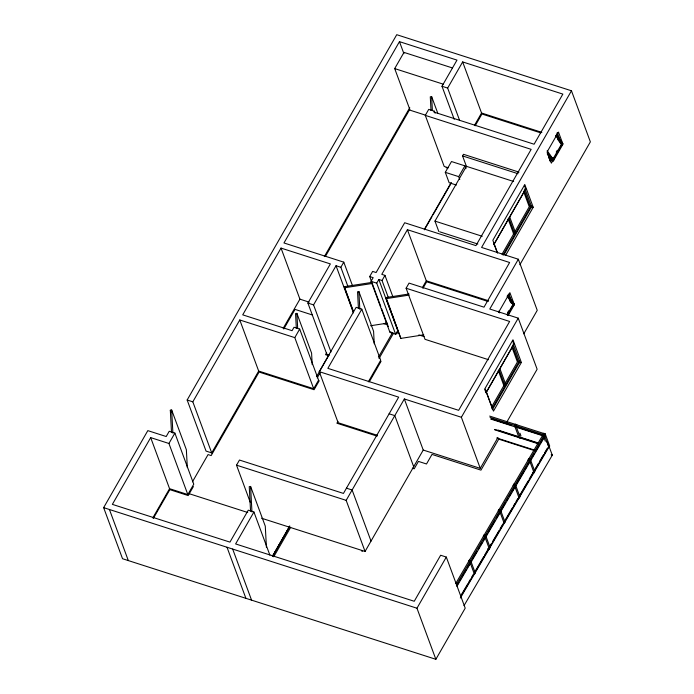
<?xml version="1.0" encoding="UTF-8"?>
<svg xmlns="http://www.w3.org/2000/svg" width="694" height="694" viewBox="0 0 694 694"><rect width="100%" height="100%" fill="white"/><g stroke="black" fill="none" stroke-linecap="round" stroke-linejoin="round"><path stroke-width="1.04" d="M150.676 437.61L112.367 504.373L229.948 542.118L248.261 510.185L253.926 512.007L235.613 543.931L414.24 601.273L440.647 555.243L446.311 557.065L465.206 608.144L435.858 659.3L122.534 558.722L103.64 507.644L147.822 430.627L166.204 436.526L169.215 431.286L174.879 433.099L193.773 484.186L187.822 494.553L169.57 488.697L150.676 437.61L168.928 443.475L187.822 494.553M258.68 371.056L313.688 388.709L294.794 337.631L239.777 319.969L258.68 371.056L211.713 452.904L206.049 451.091L187.154 400.004L396.734 34.7L571.466 90.784L590.36 141.871L519.858 264.752M168.928 443.475L174.879 433.099M211.713 452.904L192.819 401.826L239.777 319.969M329.633 355.068L326.805 354.166L307.902 303.078L330.37 263.92L281.027 248.088L242.718 314.85L292.07 330.682L294.03 327.256L299.695 329.077L318.589 380.156L313.688 388.709M454.214 119.307L441.991 86.256L456.99 60.109L399.458 41.649L283.967 242.961L343.782 262.159L352.3 285.191M425.578 115.178L410.093 110.207L394.695 68.585L403.986 52.397L452.497 67.969M152.845 517.845L169.57 488.697M153.339 518.418L169.839 489.66L188.213 495.559L193.383 486.555M192.446 481.81L208.07 454.579L211.158 455.568L259.07 372.053L314.078 389.716L319.24 380.72M283.195 328.314L299.921 299.166L281.027 248.088M324.35 256.589L409.764 107.709M283.759 329.017L295.019 309.394L312.274 314.937M325.633 256.034L409.599 109.678M294.794 337.631L299.695 329.077M330.986 351.971L313.567 304.9L336.035 265.741L340.841 267.285L347.876 286.31M448.298 167.766L444.186 166.447L425.292 115.369L428.719 109.383L434.383 111.205L435.129 113.209M340.841 267.285L343.782 262.159M434.383 111.205L433.897 112.055L534.102 144.222L562.86 94.098L462.655 61.931L447.656 88.077L459.506 120.131M250.239 502.23L236.524 465.171L239.465 460.044L343.452 493.425L398.677 397.15L319.249 371.654L356.135 307.355L361.8 309.177L380.694 360.255L368.306 381.856M380.806 306.592L369.694 276.542L372.635 271.423L376.113 272.534L404.68 222.748L475.928 245.624L531.162 149.349L425.292 115.369M326.614 352.804L325.538 354.677L328.626 355.666L316.594 376.625M388.319 297.526L382.021 280.506L378.837 279.482L397.731 330.561L395.623 334.239L389.959 332.417L371.064 281.339L373.172 277.661L369.694 276.542M317.201 377.9L320.342 372.435M361.8 309.177L327.854 368.349L458.647 410.328L509.63 321.461L406.111 288.236L409.052 283.109L483.996 307.164L509.622 262.506L407.404 229.697L381.778 274.356L384.962 275.379L392.743 296.407M395.623 334.239L376.729 283.161L378.837 279.482M382.021 280.506L384.962 275.379M456.374 185.064L449.148 182.739L445.296 172.338L451.49 161.537L464.911 165.849L465.96 168.685M474.583 125.154L481.549 113.009L462.655 61.931M475.182 125.805L481.94 114.016L540.782 132.901M466.585 166.82L462.551 155.916L463.479 154.302L518.973 172.121M424.303 229.428L451.161 182.617M424.442 229.809L431.963 216.702M433.039 214.828L451.3 182.999M459.766 179.477L458.717 176.64L464.911 165.849M438.816 231.51L434.973 221.108L466.403 166.326L513.673 181.498M337.969 421.353L336.902 423.21L377.128 436.127M378.421 357.21L392.535 332.608M379.028 358.486L393.672 332.973M422.559 287.29L426.298 280.775L407.404 229.697M369.329 381.761L381.067 361.305M396.751 333.961L398.122 331.567M422.915 288.348L426.689 281.781L488.108 301.491M272.369 556.345L289.78 525.991L272.569 556.406L289.528 526.954M273.757 556.779L290.665 527.319M571.466 90.784L481.593 247.437L518.349 259.235L537.243 310.322L523.77 333.805M261.569 518.227L365.07 551.452L346.167 500.365L404.342 398.972L461.371 417.276L480.265 468.355L423.236 450.05L404.342 398.972M493.833 244.496L525.271 189.705M493.79 244.748L525.757 189.028L524.352 185.246M548.607 158.111L549.683 156.228M549.917 160.748L550.993 158.874M550.264 161.693L551.877 158.883M553.153 157.46L551.617 160.149L552.91 160.357M556.241 152.09L557.265 150.294M552.728 159.438L561.559 144.048L555.764 135.746M562.669 143.346L551.366 163.159L547.167 151.812L558.479 132.094L562.678 143.45M547.228 153.851L552.051 160.765L553.344 160.973L563.103 143.962L556.467 134.454M502.014 254.238L513.655 233.939L508.077 218.862M514.428 232.585L529.253 206.751L523.675 191.674M502.985 255.002L531.214 205.788M503.861 255.019L531.569 206.734L524.916 188.759M505.501 255.548L533.209 207.263L524.811 184.552L492.844 240.271L497.589 253.102M518.349 259.235L489.782 309.021L518.236 318.156L537.13 369.234L506.551 422.542M498.587 312.361L509.89 292.651L514.089 303.998M365.07 551.452L423.236 450.05M507.592 312.621L508.624 310.825M507.201 314.538L512.909 304.579L507.123 296.277M507.349 315.51L514.028 303.868M508.294 315.241L514.462 304.493L507.826 294.985M461.371 417.276L518.236 318.156M486.069 392.622L513.43 344.935M486.017 392.873L513.916 344.259L512.519 340.468M491.595 406.97L503.853 385.612L498.275 370.544M504.625 384.268L517.412 361.982L511.834 346.905M492.02 408.697L519.381 361.019M492.367 409.642L519.728 361.964L513.083 343.99M521.368 362.485L493.477 411.108L485.071 388.406L512.97 339.782L521.368 362.485L518.539 361.574M480.265 468.355L497.971 437.498M514.523 425.517L515.295 424.164L516.787 424.65L516.015 425.995L520.561 438.296L519.069 437.81L514.523 425.517L516.015 425.995M435.858 659.3L416.964 608.222L446.311 557.065M469.916 562.036L470.688 560.683L469.196 560.205L468.424 561.559L469.916 562.036L474.462 574.337L475.234 572.984L470.688 560.683M484.811 536.653L485.583 535.3L484.091 534.822L483.319 536.167L484.811 536.653L489.357 548.945L487.865 548.468M499.706 511.261L500.478 509.916L498.986 509.439L498.214 510.784L499.706 511.261L504.252 523.562L505.024 522.209L500.478 509.916M490.623 419.02L544.278 436.24L543.723 434.73L544.339 433.655L489.652 416.096M514.601 485.878L515.373 484.525L513.881 484.048L513.109 485.401L514.601 485.878L519.147 498.171L519.919 496.826L515.373 484.525M529.496 460.486L530.268 459.142L528.776 458.665L528.004 460.009L529.496 460.486L534.042 472.788L532.55 472.31M544.391 435.103L545.163 433.759L543.671 433.273L542.899 434.626L544.391 435.103L548.937 447.404L549.709 446.051L545.163 433.759M489.357 548.945L490.129 547.601L485.583 535.3M534.042 472.788L534.814 471.434L530.268 459.142M551.435 455.516L552.025 454.483M455.715 583.507L543.437 433.993L544.625 434.383L545.18 435.901L456.912 586.352M456.348 584.834L544.625 434.383M457.042 585.276L458.691 582.474M459.784 580.6L460.877 578.735M461.978 576.87L463.618 574.059M464.72 572.194L466.359 569.392M467.461 567.519L471.295 560.978M472.397 559.112L476.778 551.635M478.426 548.833L479.519 546.967M480.621 545.094L482.261 542.292M483.362 540.426L484.455 538.553M485.557 536.688L487.197 533.886M488.298 532.012L494.874 520.795M496.522 517.993L499.81 512.389M501.458 509.587L505.293 503.046M506.941 500.244L508.034 498.37M509.127 496.505L510.775 493.703M511.868 491.829L515.711 485.288M516.804 483.423L523.935 471.269M525.028 469.404L526.677 466.602M527.77 464.728L528.871 462.863M530.511 460.061L531.613 458.187M532.706 456.322L534.354 453.52M535.447 451.647L539.29 445.106M540.383 443.24L544.217 436.7M461.224 595.01L467.799 583.793M468.901 581.928L470.541 579.126M471.642 577.252L473.282 574.45M474.384 572.585L483.701 556.692M484.802 554.827L488.637 548.286M489.738 546.412L491.378 543.61M492.48 541.745L499.055 530.528M500.148 528.663L502.89 523.987M503.991 522.122L512.215 508.103M513.308 506.238L514.957 503.428M516.05 501.562L517.698 498.76M519.346 495.958L528.117 481.003M529.21 479.138L533.053 472.597M534.146 470.723L538.535 463.245M539.628 461.38L543.471 454.839M544.564 452.974L547.306 448.298M460.486 596.996L518.6 497.945M519.702 496.071L548.754 446.546L546.941 441.644M460.322 598.054L549.145 446.676L552.294 455.186L464.017 605.636M437.879 113.495L431.633 96.605L430.289 96.813L431.017 110.459M353.541 312.638L344.293 286.683L371.533 282.458M344.354 287.81L372.643 283.421M374.248 343.825L373.58 331.29L358.885 291.567L357.54 291.775L358.434 308.474M423.774 334.838L400.828 338.394L386.133 298.663L386.072 297.544L409.018 293.978M386.133 298.663L409.078 295.106M312.205 364.68L311.589 353.116L296.885 313.384L295.549 313.593L296.329 328.305M370.57 325.746L387.339 323.152M171.505 432.319L170.325 410.215L171.67 410.007L186.365 449.729L187.319 467.626M266.427 547.445L265.29 526.173L250.595 486.442L249.25 486.65L250.551 511.114M561.342 144.569L562.643 144.777L556.007 135.261M394.695 68.585L443.206 84.156M441.991 86.256L447.656 88.077M481.549 113.009L541.875 132.381M462.551 155.916L518.045 173.734M446.155 167.688L447.292 168.052M445.296 172.338L458.717 176.64M531.318 206.656L533.209 207.263M513.256 233.809L514.844 234.32L508.902 218.237M434.973 221.108L482.243 236.281M439.849 231.839L477.871 244.045M426.298 280.775L488.645 300.788M371.064 281.339L376.729 283.161M385.335 322.944L387.347 323.586M383.739 323.638L387.764 324.939M418.864 334.916L424.017 336.573M299.921 299.166L309.168 302.133M488.55 359.718L425.006 339.314L406.111 288.236M307.902 303.078L313.567 304.9M389.455 331.611L391.511 332.279M503.454 385.491L505.041 386.003L499.099 369.919M490.059 417.502L543.723 434.73M491.873 418.976L511.478 425.266M517.672 427.252L542.43 435.207M498.11 430.098L517.715 436.387M521.845 437.714L537.321 442.685M494.831 429.421L518.565 437.047M520.621 437.706L538.171 443.336M494.622 429.777L537.963 443.692M496.739 437.957L534.927 450.215M534.328 450.562L498.743 439.146L480.959 470.133L431.998 454.414L426.506 463.982L418.447 461.397L414.197 468.806L412.34 468.207M389.126 413.798L394.791 415.619L413.685 466.698M377.345 435.32L338.143 422.733L319.249 371.654M187.154 400.004L192.819 401.826M346.453 488.177L352.118 489.999L371.021 541.077M236.524 465.171L346.167 500.365M189.262 493.729L247.732 512.493M361.374 550.871L362.511 551.236M103.64 507.644L416.964 608.222M551.166 454.813L552.294 455.186M557.724 139.381L560.743 143.701M547.176 150.659L553.812 160.167M549.249 154.458L550.993 156.948M547.314 152.333L553.344 160.973M507.357 295.791L513.994 305.308M509.682 300.771L511.495 303.365M498.526 311.19L499.732 312.916M557.187 132.519L559.989 140.084M556.414 133.864L557.811 137.655M547.349 152.775L550.498 161.286M524.144 190.113L530.797 208.079M509.674 216.892L515.625 232.967M493.729 243.126L497.051 252.113M508.893 293.996L512.042 302.506M508.112 295.34L509.162 298.177M512.675 346.332L518.956 363.309M399.458 41.649L403.908 53.664M544.296 438.408L545.345 441.245M499.871 368.566L505.822 384.649M519.936 433.16L520.986 435.997M486.329 392.257L492.61 409.234M484.62 389.091L485.67 391.928M386.072 297.544L391.216 311.441M391.954 313.428L400.828 338.394M381.544 308.596L388.215 326.622M344.293 286.683L353.48 311.511M336.035 265.741L353.446 312.821M253.926 512.007L269.862 555.07M232.672 549.058L251.566 600.145M227.007 547.245L245.902 598.323M170.325 410.215L171.062 412.201M109.426 509.5L128.321 560.587M431.633 96.605L432.362 110.251M358.885 291.567L359.83 309.316M296.885 313.384L297.674 328.097M250.595 486.442L251.957 511.964M171.67 410.007L172.901 433.16"/></g></svg>
